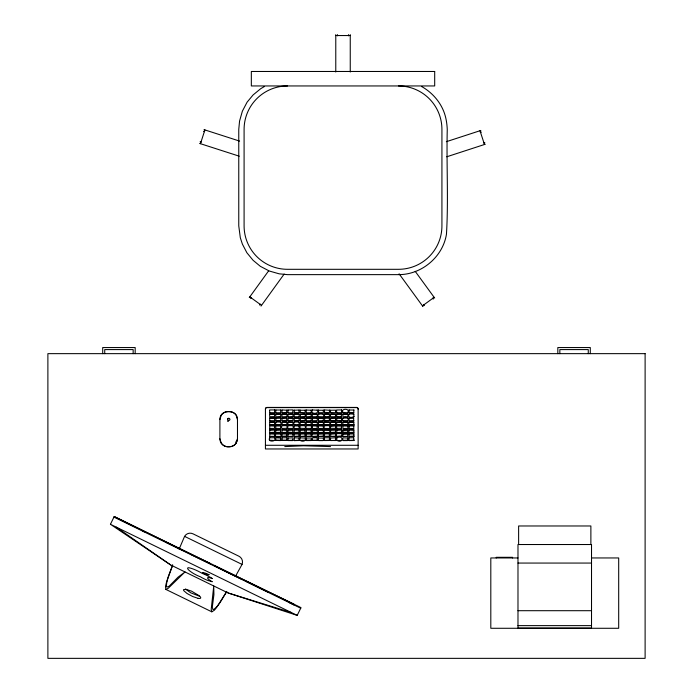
<?xml version="1.0" encoding="UTF-8"?>
<svg xmlns="http://www.w3.org/2000/svg" width="693" height="693" viewBox="0 0 693 693"><rect width="100%" height="100%" fill="white"/><g stroke="black" fill="none" stroke-linecap="round" stroke-linejoin="round"><path stroke-width="1.04" d="M237.482 438.764L236.088 443.277A7.995 7.995 0 0 1 229.487 446.76C224.714 447.47 219.802 443.728 219.898 438.764L219.898 419.586L221.232 415.159A7.995 7.995 0 0 1 225.944 411.833A14.518 14.518 0 0 1 231.41 411.824A7.995 7.995 0 0 1 236.088 415.072L237.482 419.586L237.482 438.764C237.534 443.044 233.766 446.803 229.487 446.76A14.518 14.518 0 0 1 225.944 446.517A7.995 7.995 0 0 1 221.232 443.191L219.898 438.764M219.898 419.586C219.62 408.991 237.76 408.991 237.482 419.586M269.577 410.247L269.733 412.733M269.577 414.223L269.733 416.718L274.645 416.597L274.532 413.955L269.733 413.955M269.664 420.668L269.733 417.862L274.679 418.052L274.532 420.712L269.811 420.66M269.577 422.297L274.454 421.898L274.679 424.592M269.577 430.084L274.454 429.686M275.745 414.093L280.717 414.067M275.883 420.746L275.883 417.827M275.649 422.297L275.693 424.67M274.679 432.38L274.593 429.764M274.679 436.287L274.454 433.593M275.649 430.084L280.674 429.859M280.674 433.679C283.506 438.34 273.068 437.95 275.649 433.991M275.649 414.223L275.883 416.839L280.76 416.441M286.876 414.093L281.895 414.067M275.883 421.985C283.056 418.537 282.527 428.586 275.658 424.506M282.172 420.755L281.895 417.974M280.604 429.721L280.604 432.571M282.086 429.686L282.016 432.571M280.76 440.185L275.649 440.185M281.852 433.991L282.016 436.477M286.971 412.378L282.086 412.681M282.086 420.66L286.971 420.356M292.879 413.955L287.924 414.319L293 414.067M286.971 424.419L282.086 424.818L282.172 421.89L286.807 421.933L286.971 424.506L282.086 424.722M288.019 420.668L288.167 417.827M286.971 428.144C289.414 423.804 278.855 424.653 281.852 428.144M287.924 422.297L288.019 424.644M282.016 429.807L286.954 429.998L286.807 432.571L282.086 432.51M286.954 436.287L286.729 433.593M287.924 430.084L292.948 429.859M286.971 440.185L281.852 440.185M287.924 438.063L293 437.811L292.801 440.488M288.245 416.848L293.044 416.441M294.057 410.247L299.081 410.022M299.012 413.955L294.101 414.067M293.044 422.297L292.879 424.783L288.167 424.722M294.378 420.755L294.101 417.974M292.801 429.686L292.801 432.605M294.213 425.649L299.081 425.788M288.019 433.766L292.879 433.627L293.035 436.287L288.167 436.512L288.019 433.679M293.044 440.185L288.019 440.41M300.13 410.247L305.249 410.247M300.13 414.319L305.206 414.067M299.168 422.297L299.012 424.783M300.364 420.746L300.364 417.827M299.168 428.144L299.081 425.701M300.13 422.297L300.294 424.783M299.125 432.458L299.012 429.721L294.213 429.807M299.168 432.293L294.291 432.51M299.168 433.991L299.081 436.434M300.13 430.084L305.154 429.859M294.291 437.664L294.291 440.583L299.168 440.185M300.364 416.744L305.249 416.441M300.45 420.668L305.249 420.356M306.28 414.093L311.261 414.067M305.249 422.297L305.085 424.783L300.364 424.722M310.984 420.668L306.427 420.746L306.185 418.139L311.14 417.948M300.13 428.144C297.392 424.272 307.649 424.081 305.249 428.144M306.185 422.297L306.349 424.783M305.007 429.686L305.007 432.605M305.232 436.287L305.007 433.593L300.173 433.835L300.364 436.512L305.232 436.2M305.249 440.185L300.364 440.488M306.185 433.991L306.349 436.477M306.185 438.063L311.287 437.976L311.14 440.549L306.505 440.592M311.304 416.441L306.349 416.805L306.185 414.223M311.062 421.898L311.14 424.783M312.422 417.948L317.212 417.862L317.333 420.599L312.5 420.746L312.5 417.827M306.349 432.571L306.349 429.721L311.209 429.764L311.14 432.571L306.427 432.51M312.422 425.649L317.281 425.788M311.287 436.287L311.209 433.679M312.257 430.084L317.377 430.084M311.304 440.185L306.185 440.185M312.257 433.991C309.719 438.115 320.149 437.82 317.377 433.991M318.312 410.247L323.432 410.247M312.5 421.985L317.212 421.933L317.333 424.67M323.111 420.668L318.555 420.746L318.356 417.974L323.267 417.862L323.336 420.668M318.312 422.297L318.555 424.818L323.267 424.696M317.333 432.458L317.143 429.686M318.555 425.71L323.336 425.788M317.377 436.122L312.5 436.425M318.312 430.084L323.267 429.721L323.423 432.38L318.555 432.605L318.356 429.833M317.377 440.185L312.5 440.488M318.312 433.991L323.336 433.766M318.312 438.063L323.432 438.063M323.432 422.297L323.267 424.783M324.714 420.755L324.549 417.862L329.27 417.827M323.432 428.144L323.336 425.701M324.393 422.297C321.855 426.42 332.233 426.091 329.504 422.297M323.432 433.991L323.336 436.434M324.393 430.084L329.504 430.084M324.627 416.744L329.504 416.441M330.518 410.247L335.62 410.169L335.473 412.733L330.535 412.456M324.627 420.66L329.504 420.356M329.504 428.144C331.982 423.891 321.457 424.488 324.393 428.144M329.461 429.833C332.103 434.372 321.873 434.286 324.437 429.833M330.518 426.013L335.473 425.649L335.542 428.456M329.496 436.287L329.27 433.593M324.48 440.41L329.504 440.185M330.518 433.991L335.473 433.627L335.62 436.287M330.518 438.063L335.395 437.751M336.59 410.247L336.685 412.69M336.755 413.955L341.389 413.912L341.389 416.848M335.62 424.592L335.473 421.933L330.613 422.072M336.685 420.668L336.755 417.862L341.666 418.07M336.59 422.297L341.554 421.933L341.701 424.592M335.62 432.38L335.473 429.721L330.535 429.998M341.666 425.857L336.685 425.701M336.59 430.084L341.554 429.807L341.701 432.38M336.59 438.063L336.833 437.664L336.755 440.549M342.844 414.067L347.756 413.955M343.035 420.746C339.691 416.103 351.022 416.121 347.678 420.746M342.801 422.297L343.035 424.818M341.701 432.293L336.911 432.614L336.685 429.859M342.957 425.649L347.869 425.762M341.701 436.287C344.118 431.843 333.991 432.016 336.685 436.434M342.801 430.084L347.756 429.721L347.869 432.458M342.801 433.991L347.869 433.835L347.591 436.521L343.035 436.512M342.844 422.132L347.756 421.933L347.756 424.783M353.898 420.573L349.107 420.746L348.969 417.914L353.664 417.818L353.664 420.755M347.912 428.144L347.912 425.926M348.874 422.297L348.917 424.67M347.912 438.063L342.844 437.811L342.801 440.272L347.912 440.185M353.898 414.093C346.517 410.351 347.176 420.573 353.984 416.441M353.751 421.898L353.828 424.783M349.029 429.807L353.976 429.998L353.828 432.571L349.107 432.51M353.976 436.287L353.984 433.991M349.107 440.488L353.984 440.185M200.468 143.702L204.903 129.92M172.67 564.994C170.426 571.968 166.355 578.846 166.45 586.313L166.952 587.101L169.196 586.148L177.997 577.217L185.014 571.95L168.104 588.392L165.835 589.396L165.514 586.408L166.32 582.926L172.626 565.081M269.586 418.139L274.367 417.905M274.679 424.506L269.733 424.783L269.62 422.046M269.811 412.681L274.593 412.69L274.532 409.884M269.664 429.859L269.733 432.571M274.593 436.434L269.733 436.477L269.811 433.593M281.895 409.996L282.016 412.733M280.717 416.692L280.76 414.223M269.811 432.51L274.679 432.293M275.693 429.833L275.805 432.571M280.717 420.599L280.604 417.862L275.805 417.948M281.86 418.139L286.651 417.818L286.954 420.521M280.752 424.506L275.97 424.74M275.693 437.811L275.693 440.436M287.967 409.996L288.019 412.69M286.928 416.692L286.928 414.067M280.752 432.293L275.805 432.484M294.101 409.996L294.378 412.777M293 416.692L293.044 414.223M286.954 432.293L282.172 432.527M294.066 418.139L299.012 417.948M286.954 436.2L282.016 436.391M287.967 437.811L288.089 440.549L292.723 440.592M300.173 409.996L300.173 412.621M293 428.387C295.443 423.57 285.161 424.61 287.924 428.144M299.125 416.692L299.168 414.223M294.101 429.833L294.213 432.571M299.159 420.521L299.012 417.862M299.159 436.2L294.213 436.477L294.101 433.74M306.228 409.996L306.228 412.621M305.206 416.692L305.249 414.223M300.173 429.833L300.294 432.571M305.206 420.599L305.085 417.862L300.294 417.948M305.232 424.506L300.45 424.74M299.159 440.358L299.125 437.811M300.173 437.811C297.54 442.316 307.822 442.325 305.206 437.811M305.232 432.293L300.294 432.484M311.261 420.599L311.14 417.862M311.287 424.506L306.349 424.696M312.3 424.67L312.3 422.046M306.228 437.811L306.228 440.436M311.261 428.387C313.721 423.432 303.291 424.757 306.185 428.144M317.333 416.692L317.212 413.955L312.422 414.042M311.287 432.293L306.505 432.527M318.33 418.139L323.336 418M311.287 436.2L306.427 436.425M317.368 424.506L312.5 424.722M324.437 409.996L324.437 412.621M323.388 416.692C325.927 411.737 315.506 412.959 318.312 416.441M329.461 416.692L329.27 413.92L324.549 414.042M329.461 420.599L329.348 417.862L324.549 417.948M330.535 418.139L335.473 417.862L335.542 420.668M323.423 436.2L318.555 436.425M323.423 440.358L323.388 437.811M324.437 437.811L324.549 440.549L329.409 440.497M330.535 425.935L335.473 425.736M329.496 436.2L324.549 436.477L324.549 433.627M335.62 424.506L330.682 424.696M336.755 424.783L336.633 422.046M329.461 440.436L329.461 437.811M336.911 412.69L341.614 412.69L341.554 409.884M335.62 432.293L330.682 432.484M341.389 420.755L341.701 418.052M342.81 418.139L347.817 418M336.607 424.506L341.701 424.506M330.682 440.462L335.473 440.549L335.473 437.699M347.869 412.534C350.485 407.865 339.769 408.463 343.035 412.681M347.869 416.597L347.912 414.223M341.701 436.2L336.755 436.391M342.888 436.434L342.844 433.74M353.941 416.692L353.751 413.92M347.903 432.293L342.957 432.571L342.801 429.989L347.912 430.084M348.917 429.92L349.029 432.571M353.976 436.2L349.029 436.477L348.917 433.74M353.976 424.506L348.882 424.506M347.869 440.436L347.869 437.811M348.917 437.811L349.107 440.583L353.898 440.497M353.976 432.293L349.194 432.527M353.976 440.358L353.751 437.664M179.132 549.133L184.581 536.373A6.41 6.41 0 0 1 192.949 533.809L238.92 556.228A6.41 6.41 0 0 1 242.048 564.405L235.343 576.559M110.438 524.289L114.224 516.536L300.996 607.631L297.21 615.384L228.118 592.974L170.643 564.942L110.438 524.289L297.21 615.384M121.128 520.616L121.405 520.036M293.537 604.703L293.815 604.123L215.228 566.12M226.628 591.77L216.606 607.458L214.362 610.23L211.807 611.824L165.835 589.396M226.836 591.406C222.713 597.47 219.802 604.911 213.86 609.442L212.924 609.519L212.301 607.163L213.912 594.741L213.747 585.966L211.2 609.416L211.807 611.824M249.281 297.592L268.676 270.79M250.693 298.614L251.377 297.669M259.606 305.059L260.282 304.114M261.01 306.072L284.173 274.056M286.928 416.597L282.086 416.839L281.852 414.223M275.693 433.835L280.717 433.835M280.674 428.456L280.717 425.762M282.172 428.456L286.928 428.3M282.086 437.664L281.895 440.436M294.101 433.835L299.081 433.766M311.209 412.69L311.209 409.935M306.228 422.132L311.209 422.072M306.228 433.835L311.261 433.835M318.356 422.132L323.336 422.072M312.3 433.835L317.281 433.766M324.437 422.132L329.461 422.132M335.542 420.573L330.535 420.434M335.594 424.575L330.76 424.722M335.594 432.363L330.838 432.527M335.594 436.278L330.838 436.521L330.518 433.905M341.666 428.3L336.755 428.413M348.917 422.132L353.898 422.072M335.542 440.41L330.76 440.583M342.844 433.835L347.817 433.766M341.666 436.278L336.833 436.425M348.917 433.835L353.898 433.766M353.664 428.543L353.941 425.762M275.805 409.884L275.693 412.621M275.745 410.022L280.674 410.022M288.019 410.022L292.879 409.884L292.723 412.69M275.97 420.668L280.674 420.573M275.745 425.701L280.674 425.788M294.213 413.955L298.848 413.998M299.081 412.69L294.057 412.378M288.019 422.072L293 422.132M306.28 410.022L311.304 410.247M299.081 416.753L294.291 416.744M294.153 422.072L298.848 421.976M312.422 409.884C309.312 414.587 320.426 414.31 317.143 409.849M294.291 420.66L299.081 420.573M281.947 433.766L286.928 433.835M300.225 422.072L305.206 422.132M306.28 418L310.984 417.905M299.081 424.644C292.048 428.3 291.996 418.355 299.081 422.072M318.477 409.884L318.633 412.69M280.604 440.462L280.717 437.811M286.876 436.339L282.086 436.425M317.281 416.666L312.5 416.744M299.081 432.432L294.378 432.527M300.225 433.766L305.206 433.835M324.393 412.378L329.461 412.621L329.461 409.996M300.225 437.837L305.249 438.063M306.28 433.766L311.14 433.714M299.081 440.497L294.378 440.592M312.352 433.766L317.056 433.671M335.542 416.753L330.682 416.718M342.888 414.093L347.756 414.042M329.348 424.696L324.627 424.722M348.969 410.022L353.898 410.022M318.477 433.714L318.477 436.477M329.348 428.499L324.714 428.456M318.477 437.699L318.408 440.497L323.336 440.497M341.614 420.573L336.59 420.356M329.348 432.484L324.627 432.51M342.888 422.072L347.817 422.072M348.969 418L353.664 417.905M336.685 429.764L341.554 429.721M329.348 436.477L324.627 436.425M348.969 422.072L353.664 421.976M348.969 425.701L353.941 425.857M347.756 428.413L342.957 428.499L342.801 425.926M353.828 428.499L349.029 428.413M422.453 305.864L434.147 297.34M264.57 86.426L260.663 88.721L253.092 94.95L247.08 102.192L242.377 111.166L239.561 121.067L238.764 129.374L238.764 225.875L240.315 237.742L242.377 244.083L246.873 252.737L253.092 260.308L260.334 266.32L269.317 271.024L279.218 273.839L287.526 274.636L398.501 274.636C421.5 274.809 442.888 256.947 446.457 234.191C448.562 199.341 446.37 164.293 447.262 129.374C446.95 123.146 446.006 116.978 443.65 111.166C439.423 100.676 431.297 91.9 421.457 86.426M274.645 425.857L269.733 425.649L269.733 428.499M298.934 436.425L294.291 436.425M311.062 436.425L306.505 436.434M323.198 436.425L318.633 436.434M335.473 436.391L330.76 436.425M353.828 436.391L349.029 436.391M282.016 417.948L286.651 417.905M288.089 417.948L292.879 417.862L293.044 420.443L288.019 420.573M274.454 424.722L269.586 424.506M294.213 417.948L298.848 417.905M311.062 412.681L306.505 412.777M275.805 429.807L280.44 429.764M288.089 425.736L292.723 425.693M292.879 424.696L288.245 424.74M274.454 432.51L269.898 432.527M336.755 409.97L341.614 409.935M269.811 437.664C266.493 442.654 278.014 441.787 274.367 437.655M300.294 425.736L304.929 425.693M330.682 414.042L335.62 414.232L330.838 413.998M299.012 428.413L294.291 428.534M288.089 433.714L293 433.835M292.879 432.484L287.924 432.207L287.967 429.833L292.723 429.764M274.454 440.488L269.577 440.185M300.294 429.807L304.929 429.764M349.107 409.849L348.917 412.621M282.016 437.785L286.651 437.742M312.422 425.736L317.056 425.693M317.212 424.696L312.578 424.74M311.14 428.413L306.349 428.413M336.755 417.948L341.389 417.905M341.554 416.718L336.59 416.441M353.828 412.647L348.874 412.378M324.549 425.736L329.348 425.649M318.477 429.807L323.432 430.084M323.267 428.413L318.555 428.534L318.312 425.926M317.212 432.484L312.257 432.207L312.422 429.807L317.056 429.764M336.755 425.736L341.554 425.736L341.389 428.456M341.476 424.722L336.833 424.722M323.198 432.51L318.555 432.51M330.682 429.807L335.594 429.92M335.473 428.413L330.561 428.3M342.957 425.736L347.817 425.788M347.756 424.696L343.035 424.722M349.107 425.71L349.107 428.534M341.476 432.51L336.911 432.614M347.756 432.484L342.801 432.207M341.476 440.488L336.911 440.505M349.029 437.785L353.664 437.742M446.335 141.693L480.847 130.457M480.284 132.467L481.384 132.112M483.688 142.923L484.797 142.567M446.734 156.791L485.334 144.222M228.655 418.303L228.993 418.303A1.386 1.334 -0.1 0 1 229.946 419.724C228.664 421.197 227.547 420.201 227.573 418.875A1.386 1.334 0 0 1 228.326 418.303L228.655 418.555M269.811 409.944L274.593 409.935M282.086 409.944L286.971 410.247M275.883 414.007L280.674 414.093M286.651 412.69L286.928 409.996M312.5 409.944L317.377 410.247M298.848 412.69L299.125 409.996M324.627 409.944L329.504 410.247M306.427 414.007L311.209 414.093M318.555 414.007L323.423 414.145M269.811 421.985L274.454 421.985M310.984 416.762L311.304 414.223M282.086 421.985L286.876 422.072M353.664 412.777L353.941 409.996M335.395 416.839L335.637 414.223M306.427 421.985L310.984 421.976M318.555 421.985L323.111 421.976M324.627 421.985L329.27 421.985M330.76 421.985L335.594 422.132M336.833 421.985L341.554 422.02M269.811 433.688L274.688 433.991M275.883 433.688L280.526 433.688M317.056 428.543L317.333 425.762M347.678 424.722L343.122 424.74M353.751 424.722L349.107 424.722M274.454 436.425L269.733 436.391M269.811 437.751L274.367 437.742M275.883 437.751L280.76 438.063M318.555 433.688L323.198 433.688M324.627 433.688L329.27 433.688M330.76 433.688L335.473 433.714M336.911 433.584L341.389 433.671M284.762 446.587L303.395 445.764L330.526 446.587M335.776 35.551L350.251 35.551M275.97 412.777L280.604 412.733L280.717 409.996M292.723 412.777L288.245 412.777M318.633 412.777L323.267 412.733L323.388 409.996M347.591 412.777L342.801 412.378M269.898 413.998L274.367 413.998M282.172 413.998L286.651 413.998M312.578 413.998L317.212 414.042M324.714 413.998L329.184 413.998M336.911 413.998L341.389 413.998M349.194 413.998L353.664 413.998M323.111 416.848L318.356 416.597M347.591 416.848L342.957 416.805L342.801 414.223M275.97 417.905L280.604 417.862M288.245 417.905L293.044 418.226M300.45 417.905L305.232 418.139M312.578 417.905L317.281 418M347.591 420.668L342.888 420.573M275.97 421.976L280.674 422.072M288.245 421.976L292.948 422.072M300.45 421.976L305.154 422.072M312.578 421.976L317.377 422.297M298.848 424.74L294.291 424.722M310.984 424.74L306.427 424.722M323.111 424.74L318.555 424.722M269.898 425.693L274.454 425.71M280.44 425.693L275.693 425.762L275.805 428.499M282.172 425.693L286.807 425.649M294.378 425.693L299.012 425.736M306.505 425.693L311.14 425.736M318.633 425.693L323.267 425.736M349.194 425.693L353.828 425.649M280.44 428.456L275.805 428.413M292.723 428.456L288.089 428.413M304.929 428.456L300.173 428.3M317.056 428.456L312.5 428.534L312.257 425.926M269.898 429.764L274.593 429.859M282.172 429.764L286.876 429.859M294.378 429.764L299.081 429.859M306.505 429.764L311.209 429.859M324.714 429.764L329.409 429.859M349.194 429.764L353.898 429.859M280.44 432.527L275.883 432.51M292.723 432.527L288.019 432.432M304.929 432.527L300.364 432.51M317.056 432.527L312.5 432.51M269.898 433.671L274.367 433.671M282.172 433.671L286.651 433.671M294.378 433.671L299.012 433.714M324.714 433.671L329.184 433.671M349.194 433.671L353.664 433.671M280.44 436.434L275.805 436.391M292.723 436.434L288.167 436.512M304.929 436.434L300.364 436.425M343.122 436.434L347.591 436.434M294.378 437.742L299.168 438.063M317.056 437.742L312.3 437.811L312.422 440.549M324.714 437.742L329.27 437.751M336.911 437.742C344.057 434.45 343.381 444.343 336.59 440.185M280.44 440.592L275.745 440.41M318.633 440.592L323.111 440.592M343.122 440.592L347.591 440.592M265.428 445.287L358.134 445.287M517.983 557.952L490.809 557.952L490.809 628.282L618.693 628.282L618.693 557.952L591.519 557.952M517.983 563.062L591.519 563.062M517.983 610.698L591.519 610.698M517.983 625.632L591.519 625.632M324.714 416.848L324.393 414.223M300.45 416.848L300.294 414.042L305.085 413.955M294.378 416.848L294.057 414.223M269.811 428.447L274.532 428.413L274.532 425.736M282.086 440.488L286.807 440.462L286.928 437.811M199.186 596.11L190.766 592.827L185.377 589.015M198.103 598.345L192.671 596.517L186.971 593.451L183.68 590.583L183.489 589.656L186.14 589.353L191.58 591.164L199.341 595.798A9.589 2.209 26.2 0 1 198.094 598.336M228.118 592.974L291.467 612.586M204.045 129.643L239.622 141.095M203.517 131.298L204.626 131.661M200.147 141.77L201.256 142.126M199.61 143.425L239.276 156.194M335.473 417.948L330.682 417.948L330.518 420.443M142.472 530.933L144.413 531.877M166.727 542.662L183.221 550.64M190.982 554.391L210.377 563.781L114.224 516.536M184.581 536.373L242.048 564.405M113.947 517.108L300.719 608.203M215.237 566.19L241.311 579.019M246.327 581.47L251.178 583.852M251.949 584.251L268.39 592.333M288.695 602.321L293.919 604.859M227.72 419.62L227.573 418.875M116.19 527.096L170.643 564.942M249.809 296.864L261.538 305.344M336.755 416.805L336.59 414.223M312.352 416.753L312.257 414.223M330.518 429.989L330.682 432.571M317.212 437.699L317.212 440.549L312.257 440.185M288.089 416.805L287.924 414.223M336.59 425.926L336.685 428.456M330.613 424.731L330.518 422.202M294.057 425.926L294.153 428.456M415.202 271.327L434.684 298.068M432.588 298.146L433.272 299.09M423.7 304.625L424.385 305.57M399.081 273.787L422.981 306.592M305.206 409.996L305.085 412.733L300.13 412.378M479.989 130.734L484.476 144.499M590.878 544.525L590.878 525.978L518.624 525.978L518.624 544.525M590.297 353.647L590.297 347.557L557.822 347.557L557.822 353.647M588.27 353.647L588.27 349.584L559.849 349.584L559.849 353.647M512.551 557.952L512.551 557.311L496.249 557.311L496.249 557.952M350.251 34.65L350.251 72.02M348.51 34.65L348.51 35.811M337.517 34.65L337.517 35.811M335.776 34.65L335.776 72.02M330.518 410.161L330.518 412.465M330.518 414.223L330.518 416.528M330.518 425.926L330.518 428.231M330.518 437.967L330.518 440.272M236.088 441.32L236.088 443.277M135.178 353.647L135.178 347.557L102.703 347.557L102.703 353.647M133.151 353.647L133.151 349.584L104.73 349.584L104.73 353.647M398.501 85.949A43.425 43.425 0 0 1 441.926 129.374L441.926 225.875A43.425 43.425 0 0 1 398.501 269.308L287.526 269.308A43.425 43.425 0 0 1 244.092 225.875L244.092 129.374A43.425 43.425 0 0 1 287.526 85.949M265.428 409.191A1.603 1.585 0 0 1 267.022 407.605L356.54 407.605A1.603 1.585 0 0 1 358.134 409.191M228.655 420.677L227.841 421.145L228.655 420.677M434.693 71.474L251.334 71.474L251.334 85.949L434.693 85.949L434.693 71.474M645.114 353.647L47.886 353.647L47.886 658.35L645.114 658.35L645.114 353.647M356.54 407.423L267.022 407.423A1.603 1.585 0 0 0 265.428 409.009L265.428 448.96L358.134 448.96L358.134 409.009A1.603 1.585 -0.1 0 0 356.54 407.423M591.519 544.525L517.983 544.525L517.983 628.101L591.519 628.101L591.519 544.525M212.119 581.704L208.065 580.517A8.143 1.481 26 0 1 200.433 576.793A8.143 1.481 26 0 1 192.81 573.076A14.241 2.599 26 0 1 188.366 567.697A11.123 2.027 26 0 1 202.122 573.345A11.123 2.027 26 0 1 212.379 578.586A8.784 1.603 26 0 0 207.536 577.927A8.784 1.603 26 0 0 212.119 581.704M209.009 574.679A6.783 1.239 26 0 0 202.373 572.816A6.783 1.239 26 0 0 209.009 574.679"/></g></svg>
